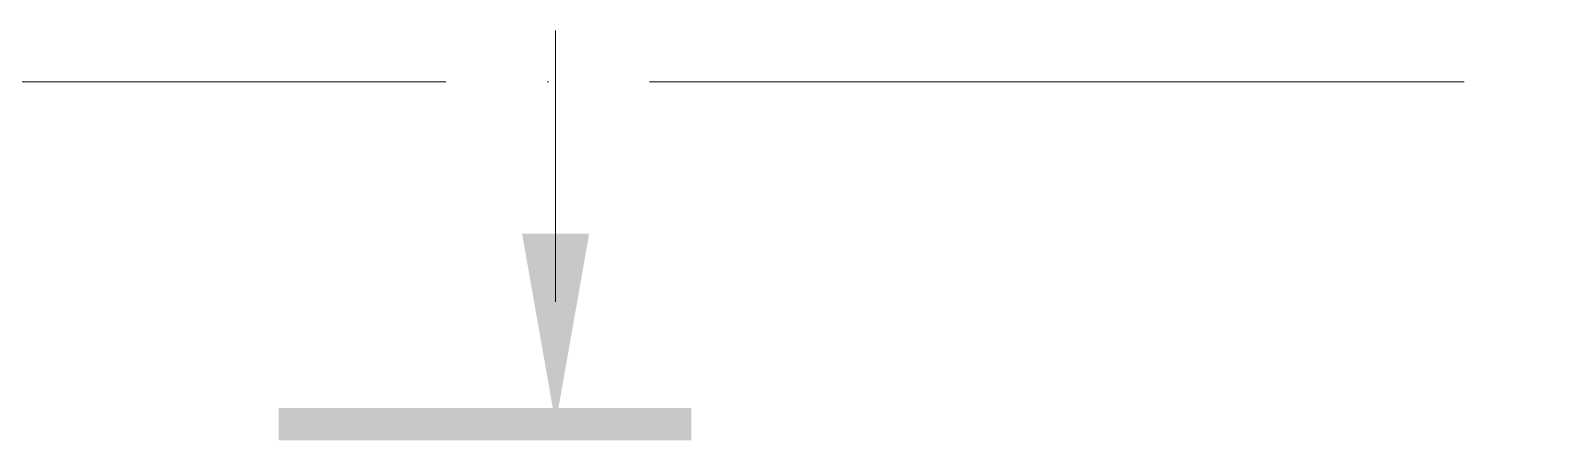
# Model space of a CAD drawing. Header units: millimetres. Extents: x -592259 to 288321, y -552984 to 293768.
# Drawn here: x 66725 to 70472, y -201747 to -200740 of the extents above; entities that cross this region are included whole.
import ezdxf

# ---------------------------------------------------------------- set-up
doc = ezdxf.new("R2010")
doc.units = ezdxf.units.MM
doc.linetypes.add('ADSK_Линия сетки', pattern=[2500, 2000, -250, 0, -250])
doc.linetypes.add('ADSK_Скрыто', pattern=[600, 300, -300])
doc.layers.add('G-____-____-SYMB', color=250, linetype='ADSK_Скрыто', lineweight=9)
doc.layers.add('S-GRID-____-OTLN', color=250, linetype='Continuous', lineweight=9)

# ---------------------------------------------------------------- blocks, each defined once
blk = doc.blocks.new('Разрез - Номер вида спереди_3_5 мм-32550530-АР1_Маркировочный план 3 этажа')
at = {"layer": 'G-____-____-SYMB', "linetype": 'Continuous'}
for points in [[(9.798, 0.404), (9.798, -0.394), (-0.333, -0.394), (-0.333, 0.404)], [(2.176, -4.675), (3, 0), (3.824, -4.675)]]:
    blk.add_hatch(color=256, dxfattribs=at).paths.add_polyline_path(points)
at = {"layer": 'G-____-____-SYMB', "linetype": 'Continuous', "lineweight": 20}
blk.add_line((3, -3), (3, -9.663), dxfattribs=at)

msp = doc.modelspace()

# ---------------------------------------------------------------- linework, layer by layer
at = {"layer": 'S-GRID-____-OTLN', "color": 18, "linetype": 'ADSK_Линия сетки', "true_color": 0x000000}
msp.add_line((-6757.7749, -200866.3886), (70471.963, -200866.3886), dxfattribs=at)

# ---------------------------------------------------------------- block references
at = {"layer": 'G-____-____-SYMB', "linetype": 'Continuous', "lineweight": 40, "xscale": 99.99999999999993, "yscale": 99.99999999999993, "zscale": 99.99999999999993, "rotation": 180}
msp.add_blockref('Разрез - Номер вида спереди_3_5 мм-32550530-АР1_Маркировочный план 3 этажа', (68314.6409, -201706.3886), dxfattribs=at)

doc.saveas('drawing.dxf')
